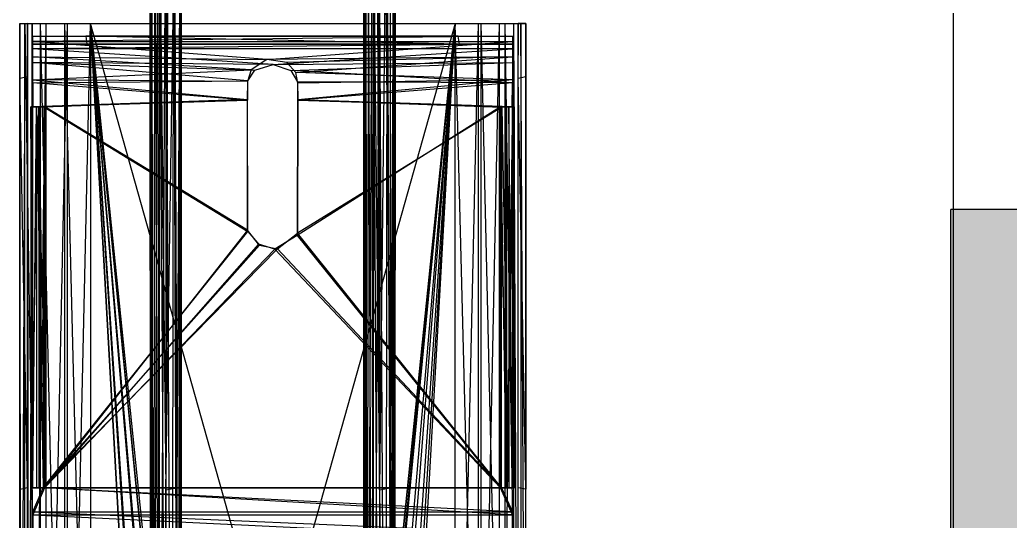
# Model space of a CAD drawing. Header units: inches. Extents: x 0 to 54693, y 0 to 31146.
# Drawn here: x 13430 to 13587.7, y 14843.7 to 14923.5 of the extents above; entities that cross this region are included whole.
import ezdxf

# ---------------------------------------------------------------- set-up
doc = ezdxf.new("R2010")
doc.units = ezdxf.units.IN
doc.header["$MEASUREMENT"] = 0
doc.layers.add('Added', color=3, linetype='Continuous')

msp = doc.modelspace()

# ---------------------------------------------------------------- linework, layer by layer
at = {"layer": 'Added', "linetype": 'Continuous', "lineweight": -2, "ltscale": 0.18}
for p, q in [((13578.66, 14748.32), (13578.66, 15348.33)), ((13453.54, 14940.32), (13453.24, 14848.71)), ((13487.24, 14848.71), (13486.96, 14940.32)), ((13451.3, 14762.69), (13451.97, 14938.36)), ((13452.25, 14763.35), (13451.97, 14938.36)), ((13452.25, 14763.35), (13453.21, 14938.53)), ((13453.21, 14938.53), (13454.23, 14763.34)), ((13453.21, 14938.53), (13453.25, 14763.37)), ((13454.23, 14763.34), (13454.45, 14938.38)), ((13454.45, 14938.38), (13455.17, 14762.69)), ((13486.04, 14938.38), (13485.31, 14762.69)), ((13486.04, 14938.38), (13486.26, 14763.34)), ((13486.26, 14763.34), (13487.28, 14938.53)), ((13487.28, 14938.53), (13487.23, 14763.37)), ((13488.24, 14763.35), (13487.28, 14938.53)), ((13488.24, 14763.35), (13488.51, 14938.36)), ((13488.51, 14938.36), (13489.18, 14762.69)), ((13450.8, 14759.51), (13450.75, 14937.31)), ((13450.75, 14937.31), (13450.81, 14760.52)), ((13450.8, 14759.51), (13450.94, 14936.82)), ((13451.04, 14937.88), (13450.81, 14760.52)), ((13450.94, 14936.82), (13451.29, 14760.67)), ((13451.3, 14762.69), (13451.04, 14937.88)), ((13455.47, 14936.74), (13455.01, 14849.06)), ((13455.42, 14937.91), (13455.17, 14762.69)), ((13455.47, 14936.74), (13455.2, 14760.67)), ((13455.42, 14937.91), (13455.67, 14760.53)), ((13455.68, 14759.41), (13455.47, 14936.74)), ((13455.67, 14760.53), (13455.74, 14937.32)), ((13455.68, 14759.41), (13455.74, 14937.32)), ((13484.8, 14759.44), (13484.75, 14937.32)), ((13484.81, 14760.54), (13484.75, 14937.32)), ((13484.8, 14759.44), (13485.01, 14936.74)), ((13484.81, 14760.54), (13485.07, 14937.91)), ((13485.29, 14760.67), (13485.01, 14936.74)), ((13485.07, 14937.91), (13485.31, 14762.69)), ((13489.01, 14849.06), (13489.54, 14936.82)), ((13489.18, 14762.69), (13489.44, 14937.88)), ((13489.54, 14936.82), (13489.2, 14760.67)), ((13489.44, 14937.88), (13489.67, 14760.52)), ((13489.54, 14936.82), (13489.68, 14759.51)), ((13489.67, 14760.52), (13489.74, 14937.31)), ((13489.74, 14937.31), (13489.68, 14759.51)), ((13451.29, 14760.67), (13451.49, 14936.42)), ((13451.49, 14936.42), (13452.16, 14760.37)), ((13452.16, 14760.37), (13452.31, 14936.2)), ((13452.31, 14936.2), (13453.24, 14848.71)), ((13452.31, 14936.2), (13453.24, 14761.33)), ((13453.24, 14848.71), (13454.63, 14936.58)), ((13454.63, 14936.58), (13455.01, 14849.06)), ((13485.29, 14760.67), (13485.52, 14936.42)), ((13486.19, 14759.95), (13485.52, 14936.42)), ((13486.33, 14936.2), (13486.19, 14759.95)), ((13486.33, 14936.2), (13487.24, 14848.71)), ((13487.24, 14761.33), (13486.33, 14936.2)), ((13488.2, 14936.18), (13487.24, 14848.71)), ((13488.2, 14936.18), (13489.01, 14849.06)), ((13489.01, 14849.06), (13489.01, 14936.44)), ((13430.15, 14758.64), (13429.98, 14922.9)), ((13429.98, 14922.9), (13510.58, 14922.9)), ((13431.23, 14922.9), (13429.98, 14922.87)), ((13429.98, 14922.9), (13429.98, 14856.92)), ((13429.98, 14914.24), (13429.98, 14922.9)), ((13431.23, 14922.89), (13429.98, 14922.87)), ((13430.77, 14922.9), (13430.15, 14758.64)), ((13430.77, 14758.56), (13430.77, 14922.9)), ((13430.77, 14922.9), (13433.27, 14758.56)), ((13431.23, 14914.47), (13431.23, 14922.9)), ((13431.23, 14922.89), (13431.23, 14922.9)), ((13431.31, 14759.17), (13431.23, 14922.9)), ((13431.23, 14922.89), (13431.23, 14914.47)), ((13431.23, 14917.9), (13431.23, 14922.89)), ((13431.93, 14922.9), (13431.31, 14759.17)), ((13431.93, 14758.56), (13434.16, 14922.9)), ((13431.93, 14758.56), (13431.93, 14922.9)), ((13437.09, 14758.56), (13433.27, 14922.9)), ((13433.27, 14758.56), (13433.27, 14922.9)), ((13434.16, 14758.56), (13434.16, 14922.9)), ((13434.16, 14758.56), (13437.55, 14922.9)), ((13437.09, 14922.9), (13441.23, 14758.56)), ((13437.09, 14922.9), (13437.09, 14758.56)), ((13437.55, 14758.56), (13437.55, 14922.9)), ((13437.55, 14758.56), (13441.23, 14922.9)), ((13456.07, 14773.36), (13441.23, 14922.9)), ((13449.79, 14771.78), (13441.23, 14922.9)), ((13441.23, 14922.9), (13456.78, 14771.71)), ((13483.81, 14771.72), (13441.23, 14922.9)), ((13455.99, 14773.48), (13441.23, 14922.9)), ((13441.23, 14922.9), (13449.8, 14771.72)), ((13441.23, 14922.9), (13450.93, 14773.97)), ((13441.23, 14922.9), (13451.18, 14774.13)), ((13454.12, 14774.67), (13441.23, 14922.9)), ((13441.23, 14922.9), (13441.23, 14758.56)), ((13453.84, 14774.75), (13441.23, 14922.9)), ((13441.23, 14922.9), (13456.78, 14771.8)), ((13499.33, 14922.9), (13456.78, 14771.8)), ((13499.33, 14922.9), (13483.8, 14771.78)), ((13483.81, 14771.72), (13499.33, 14922.9)), ((13484.51, 14773.36), (13499.33, 14922.9)), ((13484.86, 14773.78), (13499.33, 14922.9)), ((13499.33, 14922.9), (13486.65, 14774.73)), ((13499.33, 14922.9), (13487.61, 14774.78)), ((13499.33, 14922.9), (13489.1, 14774.2)), ((13499.33, 14922.9), (13490.04, 14773.43)), ((13490.76, 14772.23), (13499.33, 14922.9)), ((13490.79, 14771.7), (13499.33, 14922.9)), ((13499.33, 14758.56), (13499.33, 14922.9)), ((13503.47, 14758.56), (13499.33, 14922.9)), ((13499.33, 14758.56), (13503.01, 14922.9)), ((13503.01, 14758.56), (13506.4, 14922.9)), ((13503.01, 14758.56), (13503.01, 14922.9)), ((13503.47, 14758.56), (13503.47, 14922.9)), ((13507.28, 14758.56), (13503.47, 14922.9)), ((13506.4, 14758.56), (13506.4, 14922.9)), ((13508.63, 14922.9), (13506.4, 14758.56)), ((13509.79, 14758.56), (13507.28, 14922.9)), ((13507.28, 14758.56), (13507.28, 14922.9)), ((13508.63, 14922.9), (13508.63, 14758.56)), ((13508.63, 14922.9), (13509.33, 14759.56)), ((13510.58, 14922.9), (13509.33, 14922.89)), ((13509.33, 14758.56), (13509.33, 14922.9)), ((13510.58, 14922.88), (13509.33, 14922.89)), ((13509.33, 14922.89), (13509.34, 14921.08)), ((13510.58, 14759.56), (13509.79, 14922.9)), ((13509.79, 14922.9), (13509.79, 14758.56)), ((13510.58, 14922.9), (13510.58, 14848.82)), ((13510.58, 14759.56), (13510.58, 14922.9)), ((13510.58, 14922.88), (13510.58, 14922.9)), ((13510.58, 14917.9), (13510.58, 14922.88)), ((13510.58, 14914.47), (13510.58, 14922.88)), ((13510.58, 14922.88), (13510.58, 14848.82)), ((13432.04, 14919.64), (13432.06, 14920.89)), ((13432.06, 14920.89), (13432.04, 14920.89)), ((13508.44, 14920.89), (13432.04, 14920.03)), ((13432.04, 14909.64), (13432.04, 14920.89)), ((13432.04, 14920.89), (13508.44, 14920.89)), ((13432.07, 14919.64), (13432.06, 14920.89)), ((13432.06, 14920.89), (13440.48, 14920.89)), ((13433.38, 14920.89), (13440.48, 14920.89)), ((13500, 14919.64), (13440.48, 14920.89)), ((13440.48, 14920.89), (13440.67, 14919.64)), ((13499.81, 14920.89), (13440.48, 14920.89)), ((13499.81, 14920.89), (13508.42, 14920.89)), ((13499.81, 14920.89), (13506.58, 14920.89)), ((13500, 14919.64), (13499.81, 14920.89)), ((13506.58, 14920.89), (13508.42, 14920.89)), ((13508.44, 14920.89), (13508.42, 14920.89)), ((13508.42, 14920.89), (13508.43, 14919.64)), ((13508.44, 14920.89), (13508.43, 14919.64)), ((13508.44, 14920.89), (13508.44, 14909.64)), ((13509.34, 14921.08), (13509.33, 14917.9)), ((13432.04, 14920.03), (13508.44, 14920.03)), ((13469.34, 14917.2), (13432.04, 14920.03)), ((13432.07, 14919.64), (13432.04, 14919.64)), ((13432.04, 14919.64), (13508.44, 14919.64)), ((13500, 14919.64), (13432.04, 14919.64)), ((13508.44, 14919.64), (13432.04, 14918.88)), ((13433.93, 14919.64), (13432.07, 14919.64)), ((13432.07, 14919.64), (13440.67, 14919.64)), ((13432.07, 14919.64), (13500, 14919.64)), ((13440.67, 14919.64), (13433.93, 14919.64)), ((13440.67, 14919.64), (13500, 14919.64)), ((13469.34, 14917.2), (13508.44, 14920.03)), ((13507.1, 14919.64), (13500, 14919.64)), ((13500, 14919.64), (13508.44, 14919.64)), ((13508.43, 14919.64), (13500, 14919.64)), ((13508.44, 14919.64), (13508.43, 14919.64)), ((13431.23, 14914.47), (13431.23, 14917.9)), ((13470.34, 14916.42), (13432.04, 14918.88)), ((13508.44, 14918.88), (13432.04, 14918.88)), ((13470.34, 14916.42), (13508.44, 14918.88)), ((13510.58, 14914.47), (13510.58, 14917.9)), ((13432.04, 14917.59), (13469.34, 14917.2)), ((13466.8, 14915.53), (13432.04, 14917.59)), ((13466.3, 14913.81), (13432.04, 14916.71)), ((13432.04, 14916.71), (13467.39, 14915.49)), ((13470.34, 14916.42), (13432.04, 14916.71)), ((13469.34, 14917.2), (13466.8, 14915.53)), ((13467.39, 14915.49), (13470.34, 14916.42)), ((13508.44, 14917.59), (13469.34, 14917.2)), ((13472.48, 14916.69), (13469.34, 14917.2)), ((13470.34, 14916.42), (13508.44, 14916.71)), ((13470.34, 14916.42), (13473.14, 14915.46)), ((13508.44, 14917.59), (13472.48, 14916.69)), ((13473.96, 14915.1), (13472.48, 14916.69)), ((13473.14, 14915.46), (13508.44, 14916.71)), ((13473.96, 14915.1), (13508.44, 14917.59)), ((13432.04, 14913.94), (13466.8, 14915.53)), ((13466.8, 14915.53), (13466.24, 14913.71)), ((13466.3, 14913.81), (13467.39, 14915.49)), ((13473.14, 14915.46), (13474.23, 14913.63)), ((13508.44, 14913.47), (13473.14, 14915.46)), ((13474.24, 14913.43), (13473.96, 14915.1)), ((13508.44, 14913.94), (13473.96, 14915.1)), ((13429.98, 14914.24), (13431.23, 14914.47)), ((13429.98, 14848.81), (13429.98, 14914.24)), ((13429.98, 14914.24), (13429.98, 14856.92)), ((13431.23, 14849.06), (13429.98, 14914.24)), ((13431.23, 14849.06), (13431.23, 14914.47)), ((13431.23, 14914.47), (13431.31, 14759.17)), ((13432.04, 14913.94), (13466.24, 14910.8)), ((13466.24, 14913.71), (13432.04, 14913.94)), ((13432.04, 14913.47), (13466.3, 14913.81)), ((13466.24, 14910.72), (13432.04, 14913.47)), ((13432.04, 14913.47), (13432.07, 14909.65)), ((13466.24, 14910.72), (13466.3, 14913.81)), ((13466.24, 14913.71), (13466.24, 14910.8)), ((13508.44, 14913.47), (13474.23, 14913.63)), ((13474.23, 14913.63), (13474.24, 14910.7)), ((13508.44, 14913.94), (13474.24, 14913.43)), ((13508.44, 14913.94), (13474.24, 14910.78)), ((13508.44, 14913.47), (13474.24, 14910.7)), ((13474.24, 14910.78), (13474.24, 14913.43)), ((13508.41, 14909.65), (13508.44, 14913.47)), ((13509.33, 14914.24), (13510.58, 14914.47)), ((13510.58, 14848.82), (13509.33, 14914.24)), ((13510.58, 14914.47), (13510.58, 14848.82)), ((13466.24, 14910.8), (13432.04, 14909.64)), ((13432.07, 14909.65), (13466.24, 14910.72)), ((13433.78, 14909.64), (13466.24, 14910.8)), ((13466.24, 14910.72), (13433.96, 14909.65)), ((13466.26, 14890.04), (13466.24, 14910.8)), ((13466.24, 14910.8), (13466.24, 14910.72)), ((13466.27, 14889.83), (13466.24, 14910.8)), ((13466.26, 14890.04), (13466.24, 14910.72)), ((13474.24, 14910.7), (13474.16, 14889.19)), ((13474.24, 14910.78), (13474.2, 14889.56)), ((13474.2, 14889.56), (13474.24, 14910.7)), ((13508.44, 14909.64), (13474.24, 14910.78)), ((13474.24, 14910.7), (13474.24, 14910.78)), ((13474.24, 14910.78), (13506.77, 14909.63)), ((13474.24, 14910.7), (13508.41, 14909.65)), ((13506.56, 14909.64), (13474.24, 14910.7)), ((13431.74, 14909.64), (13431.74, 14849.04)), ((13431.74, 14909.64), (13431.75, 14909.64)), ((13431.75, 14909.64), (13431.74, 14849.04)), ((13432.99, 14909.64), (13431.74, 14909.64)), ((13431.74, 14849.04), (13432.99, 14909.64)), ((13431.75, 14909.64), (13432.07, 14909.65)), ((13431.75, 14909.64), (13431.76, 14849.04)), ((13432.07, 14849.05), (13431.75, 14909.64)), ((13432.07, 14849.05), (13432.07, 14909.65)), ((13432.07, 14909.65), (13432.64, 14909.64)), ((13432.07, 14849.05), (13432.64, 14909.64)), ((13432.64, 14909.64), (13433.71, 14849.05)), ((13432.64, 14909.64), (13432.64, 14849.04)), ((13432.64, 14909.64), (13433.78, 14909.64)), ((13433, 14909.64), (13432.99, 14909.64)), ((13433, 14909.64), (13432.99, 14849.04)), ((13432.99, 14909.64), (13432.99, 14849.04)), ((13433.96, 14909.65), (13433, 14909.64)), ((13433, 14909.64), (13433.93, 14849.04)), ((13433, 14909.64), (13433.01, 14849.04)), ((13433.78, 14909.64), (13433.71, 14849.05)), ((13433.78, 14909.64), (13466.27, 14889.83)), ((13433.96, 14909.65), (13433.93, 14849.04)), ((13466.26, 14890.04), (13433.96, 14909.65)), ((13506.56, 14909.64), (13474.16, 14889.19)), ((13506.77, 14909.63), (13474.2, 14889.56)), ((13506.52, 14849.04), (13506.56, 14909.64)), ((13507.48, 14909.64), (13506.56, 14909.64)), ((13507.48, 14849.04), (13506.56, 14909.64)), ((13506.7, 14849.05), (13506.77, 14909.63)), ((13506.77, 14909.63), (13507.85, 14909.64)), ((13506.77, 14909.63), (13507.85, 14849.04)), ((13507.48, 14909.64), (13507.49, 14849.04)), ((13507.49, 14909.64), (13507.48, 14909.64)), ((13507.48, 14849.04), (13507.48, 14909.64)), ((13507.49, 14849.04), (13507.49, 14909.64)), ((13508.74, 14909.64), (13507.49, 14909.64)), ((13507.49, 14849.04), (13508.74, 14909.64)), ((13507.85, 14909.64), (13508.41, 14909.65)), ((13508.42, 14849.05), (13507.85, 14909.64)), ((13507.85, 14909.64), (13507.85, 14849.04)), ((13508.41, 14909.65), (13508.73, 14909.64)), ((13508.41, 14909.65), (13508.42, 14849.05)), ((13508.42, 14849.05), (13508.73, 14909.64)), ((13508.74, 14849.04), (13508.73, 14909.64)), ((13508.73, 14909.64), (13508.74, 14909.64)), ((13508.74, 14849.04), (13508.74, 14909.64)), ((13508.74, 14849.04), (13508.74, 14909.64)), ((13978.23, 14893.32), (13578.23, 14893.32)), ((13578.23, 14748.32), (13578.23, 14893.32)), ((13433.71, 14849.05), (13466.27, 14889.83)), ((13466.26, 14890.04), (13433.93, 14849.04)), ((13466.26, 14890.04), (13466.27, 14889.83)), ((13467.97, 14887.8), (13466.26, 14890.04)), ((13466.27, 14889.83), (13468.16, 14887.66)), ((13471.03, 14887.08), (13474.2, 14889.56)), ((13474.2, 14889.56), (13474.16, 14889.19)), ((13506.7, 14849.05), (13474.2, 14889.56)), ((13467.97, 14887.8), (13433.93, 14849.04)), ((13470.59, 14887.03), (13467.97, 14887.8)), ((13474.16, 14889.19), (13470.59, 14887.03)), ((13474.16, 14889.19), (13506.52, 14849.04)), ((13433.71, 14849.05), (13468.16, 14887.66)), ((13471.03, 14887.08), (13433.71, 14849.05)), ((13433.93, 14849.04), (13470.59, 14887.03)), ((13468.16, 14887.66), (13471.03, 14887.08)), ((13470.59, 14887.03), (13506.52, 14849.04)), ((13471.03, 14887.08), (13506.7, 14849.05)), ((13429.98, 14856.92), (13430.15, 14758.64)), ((13429.98, 14856.92), (13429.98, 14848.81)), ((13431.23, 14849.06), (13429.98, 14848.81)), ((13430.15, 14758.64), (13429.98, 14848.81)), ((13429.98, 14848.81), (13429.98, 14845.04)), ((13431.23, 14839.55), (13431.23, 14849.06)), ((13431.23, 14849.06), (13431.31, 14759.17)), ((13431.74, 14849.04), (13432.99, 14849.04)), ((13431.76, 14849.04), (13431.74, 14849.04)), ((13432.07, 14849.05), (13431.76, 14849.04)), ((13432.04, 14845.21), (13433.71, 14849.05)), ((13433.93, 14849.04), (13432.04, 14844.73)), ((13432.64, 14849.04), (13432.07, 14849.05)), ((13433.71, 14849.05), (13432.64, 14849.04)), ((13432.99, 14849.04), (13433.01, 14849.04)), ((13433.01, 14849.04), (13433.93, 14849.04)), ((13508.44, 14845.21), (13433.71, 14849.05)), ((13433.71, 14849.05), (13506.7, 14849.05)), ((13508.44, 14844.73), (13433.93, 14849.04)), ((13506.52, 14849.04), (13433.93, 14849.04)), ((13453.24, 14848.71), (13455.01, 14849.06)), ((13453.24, 14761.33), (13453.24, 14848.71)), ((13454.26, 14759.95), (13453.24, 14848.71)), ((13455.01, 14849.06), (13454.26, 14759.95)), ((13455.2, 14760.67), (13455.01, 14849.06)), ((13487.24, 14848.71), (13489.01, 14849.06)), ((13487.24, 14848.71), (13488.33, 14760.37)), ((13487.24, 14848.71), (13487.24, 14761.33)), ((13489.01, 14849.06), (13488.33, 14760.37)), ((13489.01, 14849.06), (13489.2, 14760.67)), ((13508.44, 14844.73), (13506.52, 14849.04)), ((13506.52, 14849.04), (13507.48, 14849.04)), ((13507.85, 14849.04), (13506.7, 14849.05)), ((13506.7, 14849.05), (13508.44, 14845.21)), ((13507.48, 14849.04), (13507.49, 14849.04)), ((13507.49, 14849.04), (13508.74, 14849.04)), ((13508.42, 14849.05), (13507.85, 14849.04)), ((13508.74, 14849.04), (13508.42, 14849.05)), ((13508.74, 14849.04), (13508.74, 14849.04)), ((13510.58, 14848.82), (13509.33, 14849.03)), ((13510.58, 14759.56), (13510.58, 14848.82)), ((13510.58, 14845.04), (13510.58, 14848.82)), ((13432.04, 14845.21), (13508.44, 14845.21)), ((13432.04, 14845.21), (13508.44, 14841.97)), ((13432.04, 14845.21), (13432.04, 14838.65)), ((13508.44, 14838.65), (13508.44, 14845.21)), ((13429.98, 14845.04), (13429.98, 14841.01)), ((13430.15, 14758.64), (13429.98, 14845.04)), ((13431.23, 14845.04), (13431.31, 14759.17)), ((13432.04, 14844.73), (13508.44, 14844.73)), ((13432.04, 14844.73), (13508.44, 14841.08))]:
    msp.add_line(p, q, dxfattribs=at)
msp.add_solid([(13578.23, 14893.32), (13603.23, 14893.32), (13578.23, 14648.32), (13603.23, 14648.32)], dxfattribs=at)

doc.saveas('drawing.dxf')
